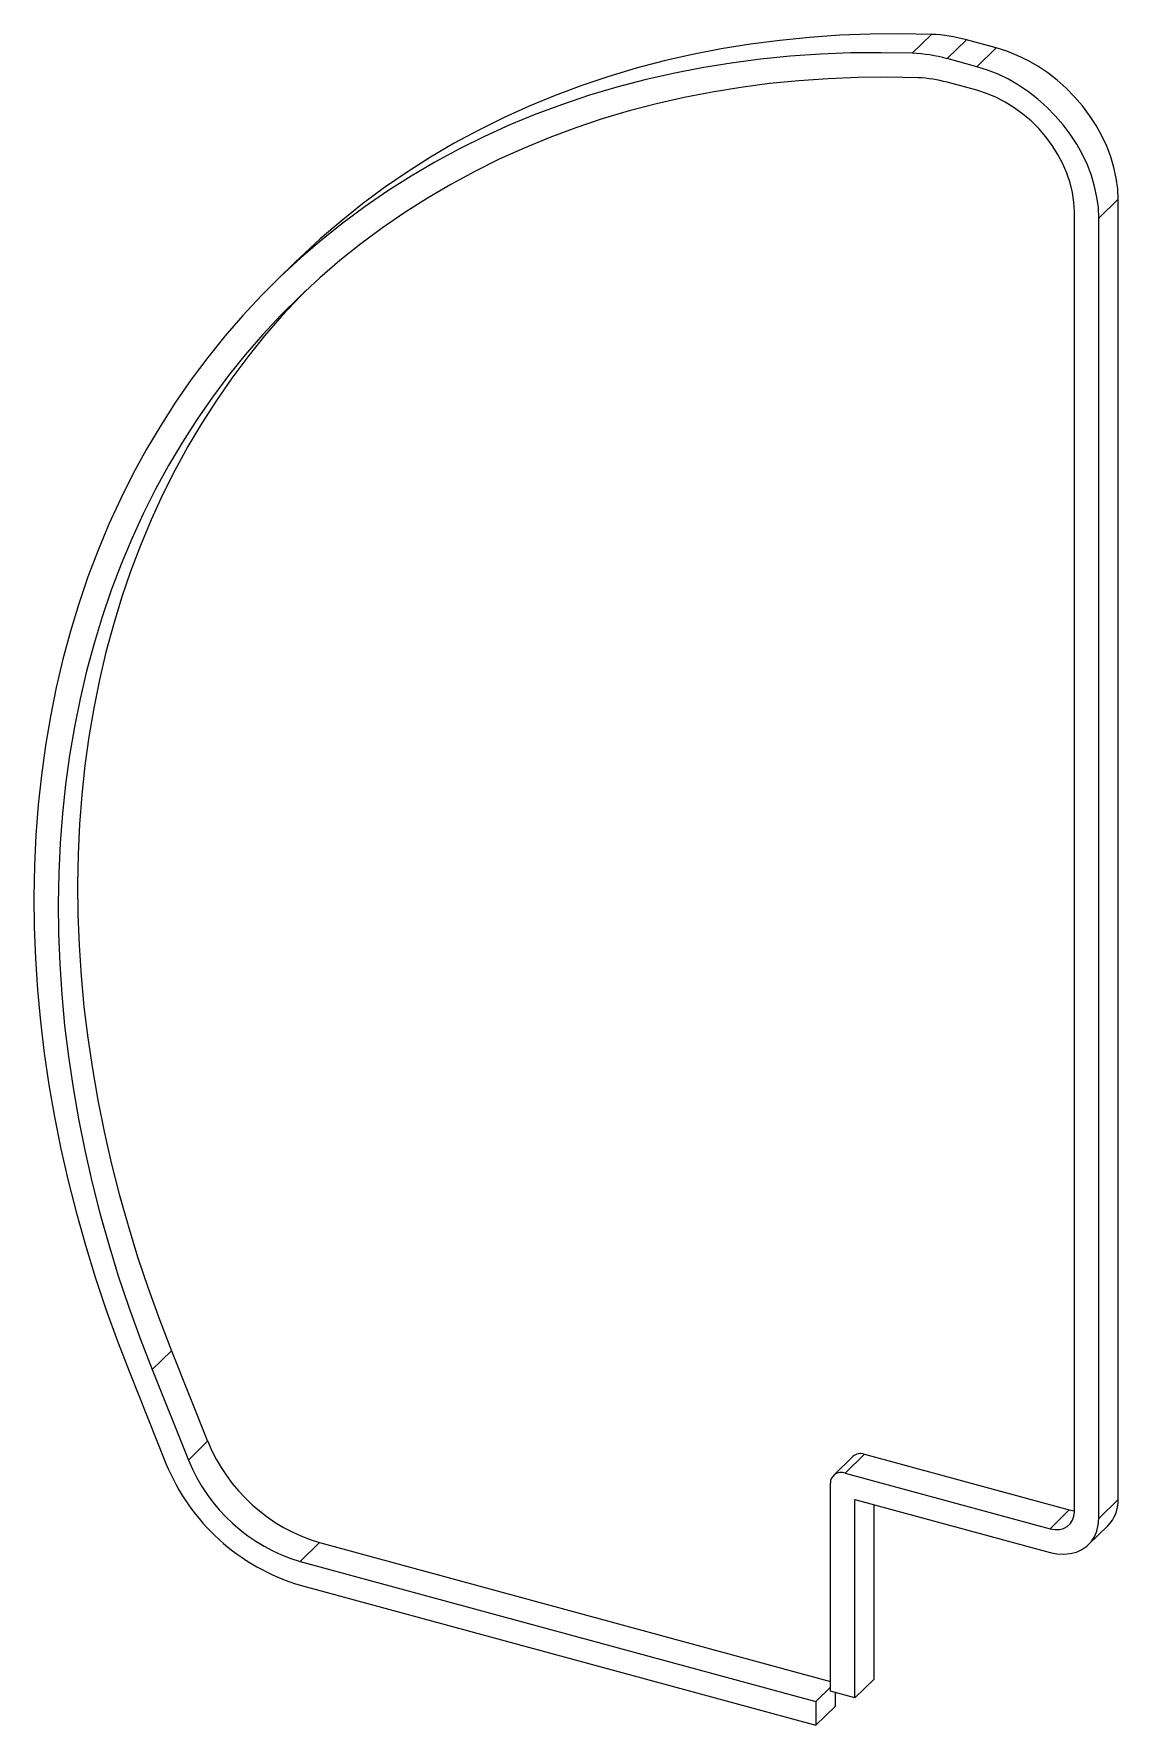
# Model space of a CAD drawing. Header units: millimetres. Extents: x -24481 to -24088, y 3958 to 4572.
import ezdxf

# ---------------------------------------------------------------- set-up
doc = ezdxf.new("R2010")
doc.units = ezdxf.units.MM

msp = doc.modelspace()

# ---------------------------------------------------------------- linework, layer by layer
at = {"color": 7, "linetype": 'Continuous', "lineweight": 25}
for p, q in [((-24162.39, 4564.52), (-24155.39, 4571.35)), ((-24149.7, 4562.57), (-24142.7, 4569.4)), ((-24131.96, 4566.48), (-24142.7, 4569.4)), ((-24138.96, 4559.65), (-24149.7, 4562.57)), ((-24138.96, 4559.65), (-24131.96, 4566.48)), ((-24138.96, 4551.08), (-24149.7, 4553.99)), ((-24103.59, 4035.73), (-24103.59, 4507.17)), ((-24094.74, 4504.77), (-24087.74, 4511.6)), ((-24087.74, 4040.16), (-24087.74, 4511.6)), ((-24094.74, 4033.33), (-24094.74, 4504.77)), ((-24385.73, 4488.97), (-24392.73, 4482.14)), ((-24437.83, 4087.29), (-24430.83, 4094.13)), ((-24430.83, 4094.13), (-24417.7, 4061.3)), ((-24445.94, 4086.08), (-24432.81, 4053.25)), ((-24437.83, 4087.29), (-24424.7, 4054.47)), ((-24424.7, 4054.47), (-24417.7, 4061.3)), ((-24183.91, 4055.74), (-24190.91, 4048.91)), ((-24186.72, 4049.75), (-24179.72, 4056.59)), ((-24179.72, 4056.59), (-24105.43, 4036.4)), ((-24186.72, 4049.75), (-24112.43, 4029.56)), ((-24192.03, 3970.62), (-24192.03, 4046.05)), ((-24183.18, 4040.22), (-24112.43, 4020.99)), ((-24183.18, 3968.22), (-24183.18, 4040.22)), ((-24176.18, 3975.05), (-24176.18, 4038.32)), ((-24112.43, 4029.56), (-24105.43, 4036.4)), ((-24094.74, 4033.33), (-24087.74, 4040.16)), ((-24098.46, 4023.82), (-24091.46, 4030.66)), ((-24384.15, 4017.69), (-24377.15, 4024.53)), ((-24377.15, 4024.53), (-24192.03, 3974.22)), ((-24384.15, 4017.69), (-24197.33, 3966.92)), ((-24384.15, 4009.12), (-24197.33, 3958.35)), ((-24183.18, 3968.22), (-24176.18, 3975.05)), ((-24197.33, 3966.92), (-24192.03, 3972.1)), ((-24183.18, 3968.22), (-24192.03, 3970.62)), ((-24190.33, 3970.16), (-24190.33, 3965.18)), ((-24197.33, 3966.92), (-24197.33, 3958.35)), ((-24197.33, 3958.35), (-24190.33, 3965.18))]:
    msp.add_line(p, q, dxfattribs=at)
at = {"color": 7, "linetype": 'Continuous', "lineweight": 25, "flags": 128}
for points in [[(-24155.39, 4571.35), (-24166.57, 4571.56), (-24177.66, 4571.45), (-24188.66, 4571.02), (-24199.56, 4570.27), (-24210.35, 4569.2), (-24221.02, 4567.8), (-24231.56, 4566.09), (-24241.97, 4564.07), (-24252.24, 4561.72), (-24262.36, 4559.07), (-24272.32, 4556.1), (-24282.11, 4552.82), (-24291.73, 4549.24), (-24301.17, 4545.35), (-24310.43, 4541.16), (-24319.48, 4536.67), (-24328.34, 4531.89), (-24336.99, 4526.82), (-24345.42, 4521.46), (-24353.64, 4515.81), (-24361.62, 4509.89), (-24369.37, 4503.7), (-24376.89, 4497.23), (-24384.15, 4490.5), (-24385.73, 4488.97)], [(-24162.39, 4564.52), (-24173.57, 4564.73), (-24184.66, 4564.62), (-24195.66, 4564.19), (-24206.56, 4563.44), (-24217.35, 4562.36), (-24228.02, 4560.97), (-24238.57, 4559.26), (-24248.97, 4557.23), (-24259.24, 4554.89), (-24269.36, 4552.23), (-24279.32, 4549.27), (-24289.11, 4545.99), (-24298.73, 4542.4), (-24308.17, 4538.52), (-24317.43, 4534.33), (-24326.48, 4529.84), (-24335.34, 4525.06), (-24343.99, 4519.98), (-24352.42, 4514.62), (-24360.64, 4508.98), (-24368.62, 4503.06), (-24376.37, 4496.87), (-24383.89, 4490.4), (-24391.15, 4483.67), (-24398.17, 4476.68), (-24404.93, 4469.44), (-24411.43, 4461.95), (-24417.66, 4454.22), (-24423.62, 4446.25), (-24429.31, 4438.05), (-24434.72, 4429.62), (-24439.84, 4420.98), (-24444.68, 4412.12), (-24449.22, 4403.06), (-24453.47, 4393.8), (-24457.42, 4384.36), (-24461.07, 4374.72), (-24464.41, 4364.91), (-24467.45, 4354.94), (-24470.18, 4344.8), (-24472.6, 4334.51), (-24474.7, 4324.07), (-24476.49, 4313.5), (-24477.97, 4302.79), (-24479.12, 4291.97), (-24479.96, 4281.03), (-24480.49, 4269.98), (-24480.69, 4258.84), (-24480.57, 4247.62), (-24480.14, 4236.31), (-24479.38, 4224.93), (-24478.31, 4213.49), (-24476.92, 4202), (-24475.22, 4190.46), (-24473.2, 4178.89), (-24470.87, 4167.29), (-24468.22, 4155.67), (-24465.27, 4144.04), (-24462.01, 4132.41), (-24458.44, 4120.79), (-24454.57, 4109.19), (-24450.4, 4097.62), (-24445.94, 4086.08)], [(-24087.74, 4511.6), (-24087.91, 4515.38), (-24088.41, 4519.23), (-24089.25, 4523.11), (-24090.41, 4526.99), (-24091.88, 4530.84), (-24093.67, 4534.64), (-24095.74, 4538.36), (-24098.09, 4541.96), (-24100.69, 4545.43), (-24103.54, 4548.73), (-24106.6, 4551.84), (-24109.85, 4554.73), (-24113.27, 4557.38), (-24116.84, 4559.78), (-24120.52, 4561.91), (-24124.28, 4563.74), (-24128.11, 4565.27), (-24131.96, 4566.48)], [(-24094.74, 4504.77), (-24094.91, 4508.55), (-24095.41, 4512.4), (-24096.25, 4516.27), (-24097.41, 4520.15), (-24098.88, 4524.01), (-24100.67, 4527.81), (-24102.74, 4531.53), (-24105.09, 4535.13), (-24107.69, 4538.6), (-24110.54, 4541.89), (-24113.6, 4545), (-24116.85, 4547.9), (-24120.27, 4550.55), (-24123.84, 4552.95), (-24127.52, 4555.08), (-24131.28, 4556.91), (-24135.11, 4558.44), (-24138.96, 4559.65)], [(-24160.28, 4555.62), (-24171.22, 4555.83), (-24182.08, 4555.72), (-24192.85, 4555.3), (-24203.51, 4554.56), (-24214.07, 4553.51), (-24224.52, 4552.15), (-24234.84, 4550.47), (-24245.03, 4548.49), (-24255.08, 4546.2), (-24264.98, 4543.6), (-24274.73, 4540.69), (-24284.32, 4537.48), (-24293.73, 4533.97), (-24302.98, 4530.17), (-24312.03, 4526.07), (-24320.9, 4521.67), (-24329.57, 4516.99), (-24338.04, 4512.03), (-24346.29, 4506.78), (-24354.33, 4501.26), (-24362.15, 4495.46), (-24369.74, 4489.4), (-24377.09, 4483.07), (-24384.2, 4476.48), (-24391.07, 4469.64), (-24397.69, 4462.55), (-24404.05, 4455.22), (-24410.15, 4447.65), (-24415.99, 4439.85), (-24421.55, 4431.82), (-24426.85, 4423.57), (-24431.86, 4415.11), (-24436.59, 4406.45), (-24441.04, 4397.58), (-24445.2, 4388.51), (-24449.06, 4379.27), (-24452.64, 4369.84), (-24455.91, 4360.24), (-24458.88, 4350.47), (-24461.56, 4340.55), (-24463.92, 4330.47), (-24465.98, 4320.26), (-24467.74, 4309.9), (-24469.18, 4299.43), (-24470.31, 4288.83), (-24471.14, 4278.12), (-24471.65, 4267.31), (-24471.85, 4256.41), (-24471.73, 4245.42), (-24471.31, 4234.35), (-24470.57, 4223.21), (-24469.52, 4212.01), (-24468.16, 4200.76), (-24466.49, 4189.47), (-24464.51, 4178.14), (-24462.23, 4166.79), (-24459.64, 4155.41), (-24456.75, 4144.03), (-24453.56, 4132.65), (-24450.07, 4121.28), (-24446.28, 4109.92), (-24442.2, 4098.59), (-24437.83, 4087.29)], [(-24103.59, 4507.17), (-24103.76, 4510.58), (-24104.27, 4514.05), (-24105.11, 4517.54), (-24106.28, 4521.03), (-24107.76, 4524.47), (-24109.55, 4527.84), (-24111.62, 4531.11), (-24113.95, 4534.23), (-24116.52, 4537.19), (-24119.31, 4539.96), (-24122.29, 4542.49), (-24125.42, 4544.79), (-24128.69, 4546.81), (-24132.06, 4548.54), (-24135.49, 4549.97), (-24138.96, 4551.08)], [(-24382.22, 4478.37), (-24384.07, 4476.48), (-24390.69, 4469.39), (-24397.05, 4462.05), (-24403.15, 4454.48), (-24408.99, 4446.68), (-24414.55, 4438.65), (-24419.85, 4430.41), (-24424.86, 4421.95), (-24429.59, 4413.28), (-24434.04, 4404.41), (-24438.2, 4395.35), (-24442.06, 4386.1), (-24445.64, 4376.67), (-24448.91, 4367.07), (-24451.88, 4357.3), (-24454.55, 4347.38), (-24456.92, 4337.31), (-24458.98, 4327.09), (-24460.74, 4316.74), (-24462.18, 4306.26), (-24463.31, 4295.66), (-24464.14, 4284.96), (-24464.65, 4274.14), (-24464.84, 4263.24), (-24464.73, 4252.25), (-24464.31, 4241.18), (-24463.57, 4230.04), (-24462.52, 4218.85), (-24461.16, 4207.6), (-24459.49, 4196.3), (-24457.51, 4184.97), (-24455.23, 4173.62), (-24452.64, 4162.25), (-24449.75, 4150.87), (-24446.56, 4139.48), (-24443.07, 4128.11), (-24439.28, 4116.75), (-24435.2, 4105.42), (-24430.83, 4094.13)], [(-24112.43, 4029.56), (-24110.7, 4029.26), (-24109.05, 4029.3), (-24107.52, 4029.67), (-24106.18, 4030.37), (-24105.08, 4031.37), (-24104.26, 4032.63), (-24103.76, 4034.11), (-24103.59, 4035.73)], [(-24105.43, 4036.4), (-24103.7, 4036.09), (-24103.59, 4036.08)], [(-24112.43, 4020.99), (-24109.91, 4020.48), (-24107.45, 4020.33), (-24105.08, 4020.54), (-24102.87, 4021.11), (-24100.85, 4022.03), (-24099.06, 4023.28), (-24097.55, 4024.82), (-24096.34, 4026.64), (-24095.46, 4028.69), (-24094.92, 4030.94), (-24094.74, 4033.33)]]:
    msp.add_lwpolyline(points, dxfattribs=at)
at = {"color": 7, "linetype": 'Continuous', "lineweight": 25}
for centre, radius, start, end in [((-24157.44, 4515.94), 55.45, 74.58683, 87.88549), ((-24164.44, 4509.1), 55.45, 74.58683, 87.88549), ((-24161.98, 4509.44), 46.21, 74.58683, 87.88549), ((-24359.32, 4084.93), 62.97, 202.03037, 253.55414), ((-24366.32, 4078.09), 62.97, 202.03037, 253.55414), ((-24181.08, 4052.51), 4.29, 71.58383, 131.32619), ((-24362.79, 4081.56), 75.52, 202.01156, 253.57295), ((-24188.13, 4046.12), 3.9, 68.8623, 180.92226), ((-24100.8, 4039.79), 13.06, 315.63816, 1.62759)]:
    msp.add_arc(centre, radius, start, end, dxfattribs=at)

doc.saveas('drawing.dxf')
